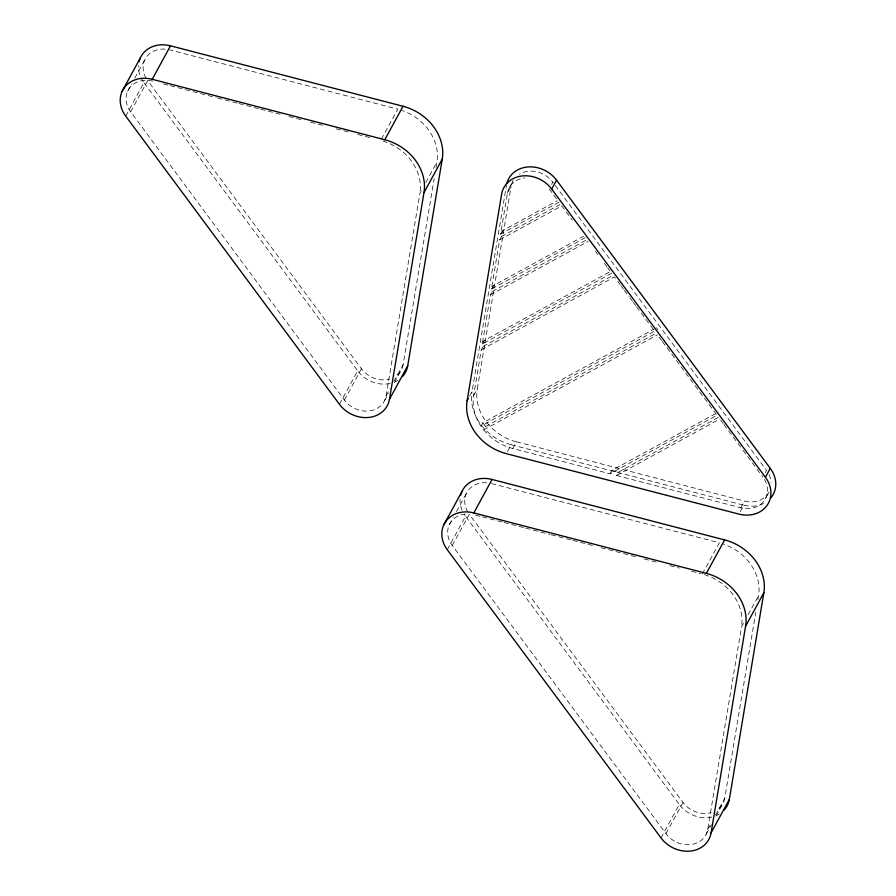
<?xml version="1.0" encoding="UTF-8"?>
<svg xmlns="http://www.w3.org/2000/svg" width="896" height="896" viewBox="0 0 896 896"><rect width="100%" height="100%" fill="white"/><g stroke="black" fill="none" stroke-linecap="round" stroke-linejoin="round"><path stroke-width="0.67" stroke-dasharray="4.48 3.36" d="M152.757 81.144A24.058 20.418 28.6 0 0 129.382 88.245A24.058 20.418 28.6 0 0 130.648 111.832L344.389 400.03A24.058 20.418 28.6 0 0 368.738 410.984A24.058 20.418 28.6 0 0 386.098 395.786L419.91 193.267L422.531 188.462M393.96 381.36L403.133 364.538L434.19 178.55M436.027 167.53L436.957 162.019A48.104 40.835 28.6 0 0 401.856 110.398M469.56 396.312L471.99 391.843L506.486 185.237M636.586 306.779L654.64 331.117L480.939 426.182A48.104 40.835 28.6 0 1 473.626 395.651L481.286 349.787L483.112 346.438L484.075 340.659L609.829 271.835M611.666 273.179L482.25 343.997L490.459 294.84L492.285 291.491L493.248 285.701L583.498 236.32M585.323 237.664L491.422 289.05L499.632 239.882L501.458 236.544L502.432 230.754L557.166 200.794M558.992 202.149L500.606 234.102L507.45 193.133L511.09 186.435A24.058 20.418 28.6 0 1 513.016 180.88L508.995 188.272M473.626 395.651L477.277 388.954L511.09 186.435M465.416 514.046A24.058 20.418 28.6 0 0 452.245 545.474L665.986 833.672A24.058 20.418 28.6 0 0 690.334 844.626A24.058 20.418 28.6 0 0 707.694 829.427L741.518 626.909L744.789 620.906M715.557 815.002L724.741 798.179L755.787 612.192M757.859 599.794L758.554 595.661A48.104 40.835 28.6 0 0 723.453 544.04M127.669 91.19L131.6 83.978M134.882 77.963L144.704 59.942M125.698 116.11L143.942 82.634A28.862 24.506 28.6 0 1 138.488 65.621M130.648 111.832L147.683 80.584L361.424 368.782A24.058 20.418 28.6 0 0 389.435 379.064M381.36 139.205L397.746 109.155L169.792 49.907M425.813 182.459L436.957 162.019M339.438 404.309L357.683 370.832L143.942 82.634M344.389 400.03L361.424 368.782M386.098 395.786L390.029 388.573M384.552 400.646L388.483 393.434M394.374 382.614L401.587 369.398M500.606 234.102L502.432 230.754M491.422 289.05L493.248 285.701M551.589 184.419L552.81 182.19A24.058 20.418 28.6 0 0 519.422 174.205M482.25 343.997L484.075 340.659M480.939 426.182L482.765 422.834L654.013 329.112M662.379 341.555L717.013 415.229L610.03 473.782L512.837 448.515A48.104 40.835 28.6 0 1 483.717 429.923L485.542 426.574L656.79 332.853M449.277 524.821L453.208 517.619M456.478 511.605L466.312 493.573M447.294 549.752L465.55 516.264A28.862 24.506 28.6 0 1 464.285 514.438M452.245 545.474L469.28 514.226L683.021 802.424A24.058 20.418 28.6 0 0 711.032 812.706M507.55 451.405L511.202 444.718A48.104 40.835 28.6 0 1 471.99 391.843M512.837 448.515L516.488 441.818A48.104 40.835 28.6 0 1 477.277 388.954M610.03 473.782L611.856 470.434L715.198 413.874M764.422 479.405A24.058 20.418 28.6 0 1 763.414 501.648A24.058 20.418 28.6 0 1 740.79 507.774L616.549 475.474L618.374 472.125L720.406 416.282M702.307 574.045L719.342 542.797L491.389 483.538M740.79 507.774L744.442 501.077A24.058 20.418 28.6 0 0 769.306 491.501L765.867 497.739M740.107 511.862L743.758 505.165A28.862 24.506 28.6 0 0 765.162 502.667M765.33 472.629L766.55 470.389L552.81 182.19M748.07 614.891L758.554 595.661M661.035 837.95L679.291 804.474L465.55 516.264M665.986 833.672L683.021 802.424M707.694 829.427L710.976 823.413M706.149 834.277L711.39 824.667M715.971 816.256L723.184 803.04M501.458 236.544L559.933 204.534M499.632 239.882L561.758 205.89L572.331 220.136M492.285 291.491L587.485 239.389M490.459 294.84L588.101 241.405M483.112 346.438L612.595 275.576M481.286 349.787L614.443 276.909L616.896 280.235M483.717 429.923L657.406 334.858M616.549 475.474L719.79 418.97M163.542 83.955L168.941 85.355M170.285 85.702L216.149 97.63M217.493 97.978L237.731 103.242M239.075 103.589L259.314 108.853M260.658 109.2L280.896 114.453M288.982 116.558L302.478 120.064M310.565 122.17L325.405 126.034M336.19 128.834L349.686 132.339M357.773 134.445L371.269 137.95M516.488 441.818L744.442 501.077M611.856 470.434L618.374 472.125M511.202 444.718L743.758 505.165M475.709 515.144L481.096 516.544M482.451 516.891L502.678 522.155M504.034 522.502L524.261 527.766M525.605 528.114L549.886 534.419M551.242 534.778L571.469 540.03M572.824 540.389L593.051 545.642M601.149 547.747L614.634 551.253M615.978 551.6L636.216 556.864M644.302 558.97L659.142 562.822M669.939 565.634L679.381 568.086M691.522 571.234L700.963 573.698M485.542 426.574L482.765 422.834M656.466 327.768L657.854 329.638M549.158 188.888L558.174 201.04M595.414 251.261L597.856 254.554M604.352 263.312L606.794 266.605M607.6 267.702L610.042 270.984M617.725 281.344L620.178 284.659M621.006 285.768L623.459 289.083M624.288 290.192L629.205 296.822M630.022 297.931L632.486 301.246M633.304 302.355L635.768 305.67M659.064 337.086L661.55 340.435M720.619 420.09L723.106 423.438M723.934 424.558L742.168 449.142M742.997 450.262L762.899 477.086M704.368 574.627A48.104 40.835 28.6 0 1 741.518 626.909M724.741 798.179A24.058 20.418 28.6 0 1 717.349 809.794M719.342 814.05A28.862 24.506 28.6 0 1 716.934 815.338M711.827 817.074A28.862 24.506 28.6 0 1 679.291 804.474M462.134 510.362A28.862 24.506 28.6 0 1 460.085 499.251M467.757 511.907A24.058 20.418 28.6 0 1 487.614 482.843M507.45 193.133A24.058 20.418 28.6 0 1 524.81 177.934M769.07 474.6A24.058 20.418 28.6 0 1 771.098 482.507M382.771 140.986A48.104 40.835 28.6 0 1 419.91 193.267M403.133 364.538A24.058 20.418 28.6 0 1 395.741 376.152M397.746 380.408A28.862 24.506 28.6 0 1 395.338 381.696M390.23 383.432A28.862 24.506 28.6 0 1 357.683 370.832M146.16 78.277A24.058 20.418 28.6 0 1 146.418 56.997A24.058 20.418 28.6 0 1 167.014 49.336"/><path stroke-width="1.34" d="M423.987 192.606A48.104 40.835 28.6 0 0 384.776 139.742L152.219 79.296A28.862 24.506 28.6 0 0 124.174 87.808A28.862 24.506 28.6 0 0 125.698 116.11L339.438 404.309A28.862 24.506 28.6 0 0 368.648 417.458A28.862 24.506 28.6 0 0 389.48 399.213L423.987 192.606L442.243 159.13A48.104 40.835 28.6 0 0 403.032 106.266L170.475 45.808A28.862 24.506 28.6 0 0 139.059 61.678M402.651 376.342A28.862 24.506 28.6 0 0 407.736 365.736L442.243 159.13M467.118 400.77L501.626 194.163A28.862 24.506 28.6 0 1 522.458 175.93A28.862 24.506 28.6 0 1 551.678 189.067L765.419 477.277A28.862 24.506 28.6 0 1 766.942 505.579A28.862 24.506 28.6 0 1 738.886 514.091L506.33 453.645A48.104 40.835 28.6 0 1 467.118 400.77L468.339 398.541M745.584 626.248A48.104 40.835 28.6 0 0 706.373 573.384L473.816 512.926A28.862 24.506 28.6 0 0 445.771 521.45A28.862 24.506 28.6 0 0 447.294 549.752L661.035 837.95A28.862 24.506 28.6 0 0 690.245 851.099A28.862 24.506 28.6 0 0 711.088 832.854L745.584 626.248L763.84 592.771A48.104 40.835 28.6 0 0 724.629 539.907L492.072 479.45A28.862 24.506 28.6 0 0 460.656 495.309M724.248 809.984A28.862 24.506 28.6 0 0 729.344 799.378L763.84 592.771M122.125 91.336L140.37 57.859M152.219 79.296L170.475 45.808M384.776 139.742L403.032 106.266M389.48 399.213L407.736 365.736M551.678 189.067L556.539 180.141A28.862 24.506 28.6 0 0 528.282 166.914A28.862 24.506 28.6 0 0 506.845 183.534M443.722 524.978L461.978 491.49M473.816 512.926L492.072 479.45M706.373 573.384L724.629 539.907M765.419 477.277L770.28 468.35L556.539 180.141M711.088 832.854L729.344 799.378M770.28 468.35A28.862 24.506 28.6 0 1 770.739 498.008"/></g></svg>
